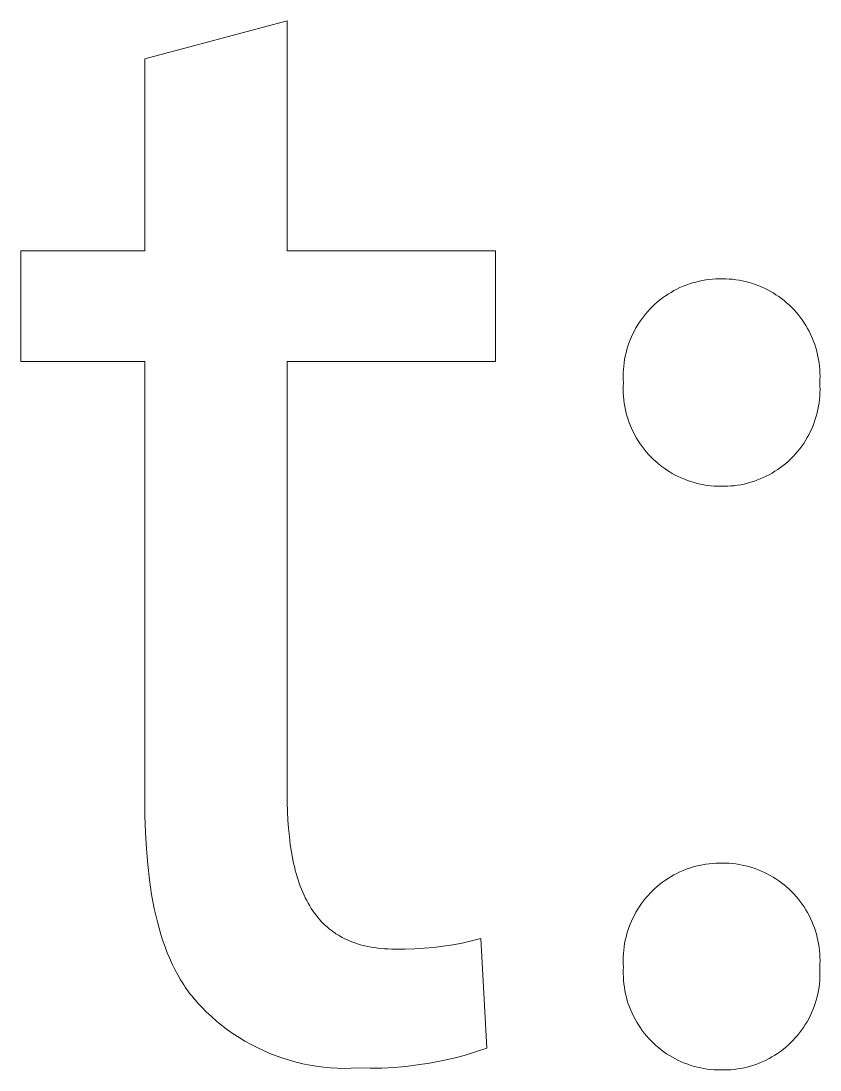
# Model space of a CAD drawing. Header units: millimetres. Extents: x 1434 to 4837, y 1889 to 4267.
# Drawn here: x 3683.28 to 3699.74, y 2034.84 to 2056.45 of the extents above; entities that cross this region are included whole.
import ezdxf

# ---------------------------------------------------------------- set-up
doc = ezdxf.new("R2010")
doc.units = ezdxf.units.MM
doc.header["$MEASUREMENT"] = 0
doc.layers.add('Domyślny', color=7, linetype='Continuous', true_color=0x000000)

msp = doc.modelspace()

# ---------------------------------------------------------------- linework, layer by layer
at = {"layer": 'Domyślny', "color": 18, "lineweight": 15, "true_color": 0x000000}
for p, q in [((3685.828, 2055.664), (3688.763, 2056.446)), ((3688.763, 2056.446), (3688.763, 2051.71)), ((3685.828, 2051.71), (3685.828, 2055.664)), ((3683.278, 2049.432), (3683.278, 2051.71)), ((3683.278, 2051.71), (3685.828, 2051.71)), ((3688.763, 2051.71), (3693.057, 2051.71)), ((3693.057, 2051.71), (3693.057, 2049.432)), ((3697.384, 2051.112), (3697.453, 2051.122)), ((3697.453, 2051.122), (3697.522, 2051.129)), ((3697.522, 2051.129), (3697.591, 2051.133)), ((3697.591, 2051.133), (3697.66, 2051.135)), ((3697.66, 2051.135), (3697.729, 2051.135)), ((3697.729, 2051.135), (3697.798, 2051.134)), ((3697.798, 2051.134), (3697.866, 2051.131)), ((3697.866, 2051.131), (3697.935, 2051.125)), ((3697.935, 2051.125), (3698.003, 2051.117)), ((3696.73, 2050.892), (3696.792, 2050.924)), ((3696.792, 2050.924), (3696.854, 2050.954)), ((3696.854, 2050.954), (3696.918, 2050.981)), ((3696.918, 2050.981), (3696.982, 2051.007)), ((3696.982, 2051.007), (3697.048, 2051.03)), ((3697.048, 2051.03), (3697.114, 2051.051)), ((3697.114, 2051.051), (3697.18, 2051.07)), ((3697.18, 2051.07), (3697.248, 2051.086)), ((3697.248, 2051.086), (3697.316, 2051.1)), ((3697.316, 2051.1), (3697.384, 2051.112)), ((3698.003, 2051.117), (3698.071, 2051.107)), ((3698.071, 2051.107), (3698.138, 2051.094)), ((3698.138, 2051.094), (3698.205, 2051.08)), ((3698.205, 2051.08), (3698.271, 2051.062)), ((3698.271, 2051.062), (3698.337, 2051.043)), ((3698.337, 2051.043), (3698.402, 2051.021)), ((3698.402, 2051.021), (3698.467, 2050.997)), ((3698.467, 2050.997), (3698.53, 2050.971)), ((3698.53, 2050.971), (3698.593, 2050.943)), ((3698.593, 2050.943), (3698.654, 2050.913)), ((3698.654, 2050.913), (3698.715, 2050.88)), ((3696.388, 2050.657), (3696.442, 2050.701)), ((3696.442, 2050.701), (3696.497, 2050.743)), ((3696.497, 2050.743), (3696.553, 2050.783)), ((3696.553, 2050.783), (3696.611, 2050.821)), ((3696.611, 2050.821), (3696.67, 2050.857)), ((3696.67, 2050.857), (3696.73, 2050.892)), ((3698.715, 2050.88), (3698.774, 2050.846)), ((3698.774, 2050.846), (3698.832, 2050.809)), ((3698.832, 2050.809), (3698.889, 2050.771)), ((3698.889, 2050.771), (3698.944, 2050.73)), ((3698.944, 2050.73), (3698.998, 2050.688)), ((3698.998, 2050.688), (3699.051, 2050.644)), ((3696.191, 2050.463), (3696.237, 2050.514)), ((3696.237, 2050.514), (3696.286, 2050.563)), ((3696.286, 2050.563), (3696.336, 2050.611)), ((3696.336, 2050.611), (3696.388, 2050.657)), ((3699.051, 2050.644), (3699.102, 2050.598)), ((3699.102, 2050.598), (3699.151, 2050.551)), ((3699.151, 2050.551), (3699.199, 2050.501)), ((3699.199, 2050.501), (3699.245, 2050.45)), ((3696.021, 2050.243), (3696.061, 2050.3)), ((3696.061, 2050.3), (3696.102, 2050.356)), ((3696.102, 2050.356), (3696.145, 2050.41)), ((3696.145, 2050.41), (3696.191, 2050.463)), ((3699.245, 2050.45), (3699.289, 2050.398)), ((3699.289, 2050.398), (3699.331, 2050.344)), ((3699.331, 2050.344), (3699.372, 2050.289)), ((3699.372, 2050.289), (3699.411, 2050.232)), ((3695.884, 2050.003), (3695.915, 2050.065)), ((3695.915, 2050.065), (3695.948, 2050.125)), ((3695.948, 2050.125), (3695.984, 2050.185)), ((3695.984, 2050.185), (3696.021, 2050.243)), ((3699.411, 2050.232), (3699.447, 2050.174)), ((3699.447, 2050.174), (3699.482, 2050.115)), ((3699.482, 2050.115), (3699.515, 2050.055)), ((3699.515, 2050.055), (3699.545, 2049.993)), ((3695.803, 2049.811), (3695.828, 2049.876)), ((3695.828, 2049.876), (3695.855, 2049.94)), ((3695.855, 2049.94), (3695.884, 2050.003)), ((3699.545, 2049.993), (3699.574, 2049.931)), ((3699.574, 2049.931), (3699.6, 2049.867)), ((3699.6, 2049.867), (3699.624, 2049.803)), ((3695.728, 2049.545), (3695.743, 2049.612)), ((3695.743, 2049.612), (3695.761, 2049.679)), ((3695.761, 2049.679), (3695.781, 2049.746)), ((3695.781, 2049.746), (3695.803, 2049.811)), ((3699.624, 2049.803), (3699.646, 2049.738)), ((3699.646, 2049.738), (3699.666, 2049.672)), ((3699.666, 2049.672), (3699.683, 2049.606)), ((3685.828, 2049.432), (3683.278, 2049.432)), ((3685.828, 2040.435), (3685.828, 2049.432)), ((3693.057, 2049.432), (3688.763, 2049.432)), ((3688.763, 2049.432), (3688.763, 2040.537)), ((3695.696, 2049.339), (3695.704, 2049.408)), ((3695.704, 2049.408), (3695.715, 2049.477)), ((3695.715, 2049.477), (3695.728, 2049.545)), ((3699.683, 2049.606), (3699.698, 2049.539)), ((3699.698, 2049.539), (3699.711, 2049.472)), ((3699.711, 2049.472), (3699.721, 2049.404)), ((3699.721, 2049.404), (3699.729, 2049.336)), ((3695.685, 2049.132), (3695.686, 2049.201)), ((3695.686, 2049.201), (3695.69, 2049.27)), ((3695.69, 2049.27), (3695.696, 2049.339)), ((3699.729, 2049.336), (3699.735, 2049.268)), ((3699.735, 2049.268), (3699.739, 2049.199)), ((3699.739, 2049.199), (3699.74, 2049.13)), ((3695.686, 2049.063), (3695.685, 2049.132)), ((3695.69, 2048.993), (3695.686, 2049.063)), ((3695.686, 2048.924), (3695.69, 2048.993)), ((3699.739, 2049.062), (3699.735, 2048.993)), ((3699.735, 2048.993), (3699.739, 2048.924)), ((3699.74, 2049.13), (3699.739, 2049.062)), ((3695.686, 2048.854), (3695.686, 2048.924)), ((3695.687, 2048.784), (3695.686, 2048.854)), ((3695.692, 2048.715), (3695.687, 2048.784)), ((3699.738, 2048.786), (3699.735, 2048.717)), ((3699.74, 2048.855), (3699.738, 2048.786)), ((3699.739, 2048.924), (3699.74, 2048.855)), ((3695.698, 2048.645), (3695.692, 2048.715)), ((3695.707, 2048.576), (3695.698, 2048.645)), ((3695.719, 2048.507), (3695.707, 2048.576)), ((3699.72, 2048.579), (3699.71, 2048.511)), ((3699.729, 2048.648), (3699.72, 2048.579)), ((3699.735, 2048.717), (3699.729, 2048.648)), ((3695.732, 2048.439), (3695.719, 2048.507)), ((3695.748, 2048.371), (3695.732, 2048.439)), ((3695.767, 2048.303), (3695.748, 2048.371)), ((3699.681, 2048.376), (3699.663, 2048.309)), ((3699.697, 2048.443), (3699.681, 2048.376)), ((3699.71, 2048.511), (3699.697, 2048.443)), ((3695.788, 2048.237), (3695.767, 2048.303)), ((3695.811, 2048.171), (3695.788, 2048.237)), ((3695.836, 2048.106), (3695.811, 2048.171)), ((3695.864, 2048.042), (3695.836, 2048.106)), ((3699.596, 2048.113), (3699.569, 2048.049)), ((3699.621, 2048.177), (3699.596, 2048.113)), ((3699.643, 2048.243), (3699.621, 2048.177)), ((3699.663, 2048.309), (3699.643, 2048.243)), ((3695.894, 2047.979), (3695.864, 2048.042)), ((3695.926, 2047.917), (3695.894, 2047.979)), ((3695.96, 2047.856), (3695.926, 2047.917)), ((3699.509, 2047.925), (3699.475, 2047.864)), ((3699.54, 2047.986), (3699.509, 2047.925)), ((3699.569, 2048.049), (3699.54, 2047.986)), ((3695.996, 2047.797), (3695.96, 2047.856)), ((3696.035, 2047.738), (3695.996, 2047.797)), ((3696.075, 2047.681), (3696.035, 2047.738)), ((3696.117, 2047.626), (3696.075, 2047.681)), ((3699.363, 2047.69), (3699.322, 2047.634)), ((3699.403, 2047.746), (3699.363, 2047.69)), ((3699.44, 2047.805), (3699.403, 2047.746)), ((3699.475, 2047.864), (3699.44, 2047.805)), ((3696.161, 2047.572), (3696.117, 2047.626)), ((3696.207, 2047.519), (3696.161, 2047.572)), ((3696.255, 2047.469), (3696.207, 2047.519)), ((3696.305, 2047.419), (3696.255, 2047.469)), ((3699.186, 2047.477), (3699.138, 2047.428)), ((3699.233, 2047.528), (3699.186, 2047.477)), ((3699.278, 2047.58), (3699.233, 2047.528)), ((3699.322, 2047.634), (3699.278, 2047.58)), ((3696.356, 2047.372), (3696.305, 2047.419)), ((3696.409, 2047.327), (3696.356, 2047.372)), ((3696.463, 2047.283), (3696.409, 2047.327)), ((3696.519, 2047.241), (3696.463, 2047.283)), ((3696.576, 2047.201), (3696.519, 2047.241)), ((3698.927, 2047.249), (3698.87, 2047.209)), ((3698.982, 2047.291), (3698.927, 2047.249)), ((3699.035, 2047.335), (3698.982, 2047.291)), ((3699.087, 2047.381), (3699.035, 2047.335)), ((3699.138, 2047.428), (3699.087, 2047.381)), ((3696.635, 2047.164), (3696.576, 2047.201)), ((3696.695, 2047.128), (3696.635, 2047.164)), ((3696.756, 2047.094), (3696.695, 2047.128)), ((3696.818, 2047.063), (3696.756, 2047.094)), ((3696.882, 2047.034), (3696.818, 2047.063)), ((3696.946, 2047.007), (3696.882, 2047.034)), ((3698.569, 2047.04), (3698.506, 2047.013)), ((3698.632, 2047.07), (3698.569, 2047.04)), ((3698.693, 2047.101), (3698.632, 2047.07)), ((3698.753, 2047.135), (3698.693, 2047.101)), ((3698.812, 2047.171), (3698.753, 2047.135)), ((3698.87, 2047.209), (3698.812, 2047.171)), ((3697.011, 2046.982), (3696.946, 2047.007)), ((3697.077, 2046.959), (3697.011, 2046.982)), ((3697.144, 2046.939), (3697.077, 2046.959)), ((3697.212, 2046.921), (3697.144, 2046.939)), ((3697.28, 2046.906), (3697.212, 2046.921)), ((3697.348, 2046.893), (3697.28, 2046.906)), ((3697.417, 2046.882), (3697.348, 2046.893)), ((3697.486, 2046.874), (3697.417, 2046.882)), ((3697.556, 2046.868), (3697.486, 2046.874)), ((3697.625, 2046.864), (3697.556, 2046.868)), ((3697.695, 2046.863), (3697.625, 2046.864)), ((3697.764, 2046.862), (3697.695, 2046.863)), ((3697.834, 2046.864), (3697.764, 2046.862)), ((3697.903, 2046.869), (3697.834, 2046.864)), ((3697.971, 2046.875), (3697.903, 2046.869)), ((3698.04, 2046.884), (3697.971, 2046.875)), ((3698.108, 2046.895), (3698.04, 2046.884)), ((3698.176, 2046.909), (3698.108, 2046.895)), ((3698.243, 2046.925), (3698.176, 2046.909)), ((3698.31, 2046.944), (3698.243, 2046.925)), ((3698.376, 2046.964), (3698.31, 2046.944)), ((3698.441, 2046.987), (3698.376, 2046.964)), ((3698.506, 2047.013), (3698.441, 2046.987)), ((3688.763, 2040.537), (3688.764, 2040.348)), ((3685.831, 2040.077), (3685.828, 2040.435)), ((3688.764, 2040.348), (3688.769, 2040.164)), ((3688.769, 2040.164), (3688.778, 2039.986)), ((3685.842, 2039.73), (3685.831, 2040.077)), ((3688.778, 2039.986), (3688.791, 2039.813)), ((3685.862, 2039.394), (3685.842, 2039.73)), ((3688.791, 2039.813), (3688.807, 2039.646)), ((3688.807, 2039.646), (3688.827, 2039.483)), ((3688.827, 2039.483), (3688.851, 2039.326)), ((3685.889, 2039.07), (3685.862, 2039.394)), ((3688.851, 2039.326), (3688.879, 2039.175)), ((3685.925, 2038.758), (3685.889, 2039.07)), ((3688.879, 2039.175), (3688.894, 2039.101)), ((3688.894, 2039.101), (3688.911, 2039.029)), ((3688.911, 2039.029), (3688.928, 2038.958)), ((3697.114, 2039.017), (3697.18, 2039.036)), ((3697.18, 2039.036), (3697.248, 2039.052)), ((3697.248, 2039.052), (3697.316, 2039.066)), ((3697.316, 2039.066), (3697.384, 2039.078)), ((3697.384, 2039.078), (3697.453, 2039.087)), ((3697.453, 2039.087), (3697.522, 2039.094)), ((3697.522, 2039.094), (3697.591, 2039.099)), ((3697.591, 2039.099), (3697.66, 2039.101)), ((3697.66, 2039.101), (3697.729, 2039.101)), ((3697.729, 2039.101), (3697.798, 2039.1)), ((3697.798, 2039.1), (3697.866, 2039.097)), ((3697.866, 2039.097), (3697.935, 2039.091)), ((3697.935, 2039.091), (3698.003, 2039.083)), ((3698.003, 2039.083), (3698.071, 2039.073)), ((3698.071, 2039.073), (3698.138, 2039.06)), ((3698.138, 2039.06), (3698.205, 2039.045)), ((3698.205, 2039.045), (3698.271, 2039.028)), ((3698.271, 2039.028), (3698.337, 2039.009)), ((3688.928, 2038.958), (3688.947, 2038.889)), ((3688.947, 2038.889), (3688.967, 2038.821)), ((3688.967, 2038.821), (3688.988, 2038.754)), ((3696.611, 2038.787), (3696.67, 2038.823)), ((3696.67, 2038.823), (3696.73, 2038.858)), ((3696.73, 2038.858), (3696.792, 2038.89)), ((3696.792, 2038.89), (3696.854, 2038.92)), ((3696.854, 2038.92), (3696.918, 2038.947)), ((3696.918, 2038.947), (3696.982, 2038.973)), ((3696.982, 2038.973), (3697.048, 2038.996)), ((3697.048, 2038.996), (3697.114, 2039.017)), ((3698.337, 2039.009), (3698.402, 2038.987)), ((3698.402, 2038.987), (3698.467, 2038.963)), ((3698.467, 2038.963), (3698.53, 2038.937)), ((3698.53, 2038.937), (3698.593, 2038.909)), ((3698.593, 2038.909), (3698.654, 2038.879)), ((3698.654, 2038.879), (3698.715, 2038.846)), ((3698.715, 2038.846), (3698.774, 2038.812)), ((3698.774, 2038.812), (3698.832, 2038.775)), ((3685.946, 2038.606), (3685.925, 2038.758)), ((3685.97, 2038.457), (3685.946, 2038.606)), ((3688.988, 2038.754), (3689.01, 2038.689)), ((3689.01, 2038.689), (3689.033, 2038.626)), ((3689.033, 2038.626), (3689.057, 2038.563)), ((3696.336, 2038.576), (3696.388, 2038.622)), ((3696.388, 2038.622), (3696.442, 2038.666)), ((3696.442, 2038.666), (3696.497, 2038.709)), ((3696.497, 2038.709), (3696.553, 2038.749)), ((3696.553, 2038.749), (3696.611, 2038.787)), ((3698.832, 2038.775), (3698.889, 2038.737)), ((3698.889, 2038.737), (3698.944, 2038.696)), ((3698.944, 2038.696), (3698.998, 2038.654)), ((3698.998, 2038.654), (3699.051, 2038.61)), ((3699.051, 2038.61), (3699.102, 2038.564)), ((3685.996, 2038.311), (3685.97, 2038.457)), ((3689.057, 2038.563), (3689.082, 2038.502)), ((3689.082, 2038.502), (3689.109, 2038.443)), ((3689.109, 2038.443), (3689.136, 2038.385)), ((3689.136, 2038.385), (3689.165, 2038.329)), ((3696.102, 2038.322), (3696.145, 2038.376)), ((3696.145, 2038.376), (3696.191, 2038.428)), ((3696.191, 2038.428), (3696.237, 2038.479)), ((3696.237, 2038.479), (3696.286, 2038.529)), ((3696.286, 2038.529), (3696.336, 2038.576)), ((3699.102, 2038.564), (3699.151, 2038.516)), ((3699.151, 2038.516), (3699.199, 2038.467)), ((3699.199, 2038.467), (3699.245, 2038.416)), ((3699.245, 2038.416), (3699.289, 2038.364)), ((3686.024, 2038.169), (3685.996, 2038.311)), ((3686.055, 2038.029), (3686.024, 2038.169)), ((3689.165, 2038.329), (3689.195, 2038.274)), ((3689.195, 2038.274), (3689.226, 2038.22)), ((3689.226, 2038.22), (3689.258, 2038.168)), ((3689.258, 2038.168), (3689.292, 2038.118)), ((3695.984, 2038.151), (3696.021, 2038.209)), ((3696.021, 2038.209), (3696.061, 2038.266)), ((3696.061, 2038.266), (3696.102, 2038.322)), ((3699.289, 2038.364), (3699.331, 2038.31)), ((3699.331, 2038.31), (3699.372, 2038.255)), ((3699.372, 2038.255), (3699.411, 2038.198)), ((3699.411, 2038.198), (3699.447, 2038.14)), ((3686.088, 2037.892), (3686.055, 2038.029)), ((3689.292, 2038.118), (3689.327, 2038.069)), ((3689.327, 2038.069), (3689.363, 2038.021)), ((3689.363, 2038.021), (3689.4, 2037.975)), ((3689.4, 2037.975), (3689.438, 2037.931)), ((3695.855, 2037.906), (3695.884, 2037.969)), ((3695.884, 2037.969), (3695.915, 2038.031)), ((3695.915, 2038.031), (3695.948, 2038.091)), ((3695.948, 2038.091), (3695.984, 2038.151)), ((3699.447, 2038.14), (3699.482, 2038.081)), ((3699.482, 2038.081), (3699.515, 2038.02)), ((3699.515, 2038.02), (3699.545, 2037.959)), ((3699.545, 2037.959), (3699.574, 2037.897)), ((3686.124, 2037.758), (3686.088, 2037.892)), ((3686.162, 2037.628), (3686.124, 2037.758)), ((3689.438, 2037.931), (3689.478, 2037.888)), ((3689.478, 2037.888), (3689.519, 2037.846)), ((3689.519, 2037.846), (3689.562, 2037.807)), ((3689.562, 2037.807), (3689.583, 2037.787)), ((3689.583, 2037.787), (3689.605, 2037.768)), ((3689.605, 2037.768), (3689.627, 2037.75)), ((3689.627, 2037.75), (3689.65, 2037.732)), ((3689.65, 2037.732), (3689.673, 2037.714)), ((3695.781, 2037.711), (3695.803, 2037.777)), ((3695.803, 2037.777), (3695.828, 2037.842)), ((3695.828, 2037.842), (3695.855, 2037.906)), ((3699.574, 2037.897), (3699.6, 2037.833)), ((3699.6, 2037.833), (3699.624, 2037.769)), ((3699.624, 2037.769), (3699.646, 2037.704)), ((3686.203, 2037.501), (3686.162, 2037.628)), ((3689.673, 2037.714), (3689.696, 2037.696)), ((3689.696, 2037.696), (3689.72, 2037.679)), ((3689.72, 2037.679), (3689.744, 2037.663)), ((3689.744, 2037.663), (3689.768, 2037.646)), ((3689.768, 2037.646), (3689.793, 2037.631)), ((3689.793, 2037.631), (3689.818, 2037.615)), ((3689.818, 2037.615), (3689.843, 2037.6)), ((3689.843, 2037.6), (3689.895, 2037.571)), ((3689.895, 2037.571), (3689.948, 2037.544)), ((3689.948, 2037.544), (3690.003, 2037.518)), ((3690.003, 2037.518), (3690.058, 2037.494)), ((3692.56, 2037.497), (3692.751, 2037.545)), ((3692.751, 2037.545), (3692.876, 2035.29)), ((3695.715, 2037.443), (3695.728, 2037.511)), ((3695.728, 2037.511), (3695.743, 2037.578)), ((3695.743, 2037.578), (3695.761, 2037.645)), ((3695.761, 2037.645), (3695.781, 2037.711)), ((3699.646, 2037.704), (3699.666, 2037.638)), ((3699.666, 2037.638), (3699.683, 2037.572)), ((3699.683, 2037.572), (3699.698, 2037.505)), ((3686.247, 2037.376), (3686.203, 2037.501)), ((3686.293, 2037.255), (3686.247, 2037.376)), ((3690.058, 2037.494), (3690.116, 2037.472)), ((3690.116, 2037.472), (3690.175, 2037.451)), ((3690.175, 2037.451), (3690.235, 2037.432)), ((3690.235, 2037.432), (3690.296, 2037.414)), ((3690.296, 2037.414), (3690.359, 2037.398)), ((3690.359, 2037.398), (3690.424, 2037.384)), ((3690.424, 2037.384), (3690.49, 2037.371)), ((3690.49, 2037.371), (3690.558, 2037.36)), ((3690.558, 2037.36), (3690.627, 2037.351)), ((3690.627, 2037.351), (3690.697, 2037.343)), ((3690.697, 2037.343), (3690.769, 2037.337)), ((3690.769, 2037.337), (3690.843, 2037.333)), ((3690.843, 2037.333), (3690.918, 2037.331)), ((3690.918, 2037.331), (3690.995, 2037.33)), ((3690.995, 2037.33), (3691.192, 2037.329)), ((3691.192, 2037.329), (3691.389, 2037.334)), ((3691.389, 2037.334), (3691.586, 2037.346)), ((3691.586, 2037.346), (3691.783, 2037.364)), ((3691.783, 2037.364), (3691.979, 2037.388)), ((3691.979, 2037.388), (3692.174, 2037.418)), ((3692.174, 2037.418), (3692.367, 2037.454)), ((3692.367, 2037.454), (3692.56, 2037.497)), ((3695.69, 2037.236), (3695.696, 2037.305)), ((3695.696, 2037.305), (3695.704, 2037.374)), ((3695.704, 2037.374), (3695.715, 2037.443)), ((3699.698, 2037.505), (3699.711, 2037.438)), ((3699.711, 2037.438), (3699.721, 2037.37)), ((3699.721, 2037.37), (3699.729, 2037.302)), ((3699.729, 2037.302), (3699.735, 2037.233)), ((3686.343, 2037.137), (3686.293, 2037.255)), ((3686.394, 2037.023), (3686.343, 2037.137)), ((3695.685, 2037.098), (3695.686, 2037.167)), ((3695.686, 2037.028), (3695.685, 2037.098)), ((3695.686, 2037.167), (3695.69, 2037.236)), ((3699.735, 2037.233), (3699.739, 2037.165)), ((3699.739, 2037.165), (3699.74, 2037.096)), ((3699.74, 2037.096), (3699.739, 2037.028)), ((3686.449, 2036.911), (3686.394, 2037.023)), ((3686.507, 2036.803), (3686.449, 2036.911)), ((3695.69, 2036.959), (3695.686, 2037.028)), ((3695.686, 2036.82), (3695.687, 2036.89)), ((3695.687, 2036.89), (3695.69, 2036.959)), ((3699.739, 2037.028), (3699.735, 2036.959)), ((3699.735, 2036.959), (3699.738, 2036.89)), ((3699.738, 2036.89), (3699.739, 2036.821)), ((3686.567, 2036.698), (3686.507, 2036.803)), ((3686.599, 2036.647), (3686.567, 2036.698)), ((3686.631, 2036.597), (3686.599, 2036.647)), ((3695.688, 2036.751), (3695.686, 2036.82)), ((3695.693, 2036.681), (3695.688, 2036.751)), ((3695.699, 2036.612), (3695.693, 2036.681)), ((3699.734, 2036.684), (3699.728, 2036.615)), ((3699.738, 2036.752), (3699.734, 2036.684)), ((3699.739, 2036.821), (3699.738, 2036.752)), ((3686.664, 2036.547), (3686.631, 2036.597)), ((3686.697, 2036.499), (3686.664, 2036.547)), ((3686.732, 2036.451), (3686.697, 2036.499)), ((3686.767, 2036.404), (3686.732, 2036.451)), ((3695.709, 2036.543), (3695.699, 2036.612)), ((3695.72, 2036.475), (3695.709, 2036.543)), ((3695.734, 2036.406), (3695.72, 2036.475)), ((3699.708, 2036.478), (3699.695, 2036.411)), ((3699.719, 2036.547), (3699.708, 2036.478)), ((3699.728, 2036.615), (3699.719, 2036.547)), ((3686.803, 2036.358), (3686.767, 2036.404)), ((3686.84, 2036.313), (3686.803, 2036.358)), ((3686.877, 2036.268), (3686.84, 2036.313)), ((3686.916, 2036.225), (3686.877, 2036.268)), ((3686.955, 2036.182), (3686.916, 2036.225)), ((3695.751, 2036.339), (3695.734, 2036.406)), ((3695.769, 2036.272), (3695.751, 2036.339)), ((3695.79, 2036.205), (3695.769, 2036.272)), ((3699.641, 2036.211), (3699.618, 2036.146)), ((3699.661, 2036.277), (3699.641, 2036.211)), ((3699.679, 2036.344), (3699.661, 2036.277)), ((3699.695, 2036.411), (3699.679, 2036.344)), ((3686.995, 2036.14), (3686.955, 2036.182)), ((3687.096, 2036.039), (3686.995, 2036.14)), ((3687.2, 2035.941), (3687.096, 2036.039)), ((3695.813, 2036.14), (3695.79, 2036.205)), ((3695.839, 2036.075), (3695.813, 2036.14)), ((3695.867, 2036.012), (3695.839, 2036.075)), ((3695.897, 2035.949), (3695.867, 2036.012)), ((3699.566, 2036.018), (3699.537, 2035.956)), ((3699.593, 2036.082), (3699.566, 2036.018)), ((3699.618, 2036.146), (3699.593, 2036.082)), ((3687.308, 2035.847), (3687.2, 2035.941)), ((3687.419, 2035.756), (3687.308, 2035.847)), ((3695.929, 2035.887), (3695.897, 2035.949)), ((3695.963, 2035.827), (3695.929, 2035.887)), ((3695.999, 2035.767), (3695.963, 2035.827)), ((3699.472, 2035.834), (3699.437, 2035.775)), ((3699.506, 2035.894), (3699.472, 2035.834)), ((3699.537, 2035.956), (3699.506, 2035.894)), ((3687.533, 2035.67), (3687.419, 2035.756)), ((3687.65, 2035.588), (3687.533, 2035.67)), ((3687.77, 2035.509), (3687.65, 2035.588)), ((3696.038, 2035.709), (3695.999, 2035.767)), ((3696.078, 2035.653), (3696.038, 2035.709)), ((3696.12, 2035.597), (3696.078, 2035.653)), ((3696.165, 2035.544), (3696.12, 2035.597)), ((3699.318, 2035.606), (3699.275, 2035.552)), ((3699.36, 2035.661), (3699.318, 2035.606)), ((3699.399, 2035.717), (3699.36, 2035.661)), ((3699.437, 2035.775), (3699.399, 2035.717)), ((3687.892, 2035.435), (3687.77, 2035.509)), ((3688.017, 2035.365), (3687.892, 2035.435)), ((3688.144, 2035.3), (3688.017, 2035.365)), ((3696.211, 2035.492), (3696.165, 2035.544)), ((3696.258, 2035.441), (3696.211, 2035.492)), ((3696.308, 2035.392), (3696.258, 2035.441)), ((3696.359, 2035.345), (3696.308, 2035.392)), ((3699.084, 2035.353), (3699.032, 2035.308)), ((3699.134, 2035.401), (3699.084, 2035.353)), ((3699.183, 2035.449), (3699.134, 2035.401)), ((3699.23, 2035.5), (3699.183, 2035.449)), ((3699.275, 2035.552), (3699.23, 2035.5)), ((3688.273, 2035.239), (3688.144, 2035.3)), ((3688.405, 2035.182), (3688.273, 2035.239)), ((3688.538, 2035.13), (3688.405, 2035.182)), ((3692.408, 2035.142), (3692.171, 2035.079)), ((3692.643, 2035.212), (3692.408, 2035.142)), ((3692.876, 2035.29), (3692.643, 2035.212)), ((3696.412, 2035.3), (3696.359, 2035.345)), ((3696.466, 2035.256), (3696.412, 2035.3)), ((3696.522, 2035.215), (3696.466, 2035.256)), ((3696.579, 2035.175), (3696.522, 2035.215)), ((3696.638, 2035.138), (3696.579, 2035.175)), ((3696.698, 2035.102), (3696.638, 2035.138)), ((3698.809, 2035.146), (3698.75, 2035.11)), ((3698.867, 2035.183), (3698.809, 2035.146)), ((3698.924, 2035.223), (3698.867, 2035.183)), ((3698.978, 2035.265), (3698.924, 2035.223)), ((3699.032, 2035.308), (3698.978, 2035.265)), ((3688.673, 2035.083), (3688.538, 2035.13)), ((3688.81, 2035.041), (3688.673, 2035.083)), ((3688.948, 2035.003), (3688.81, 2035.041)), ((3689.087, 2034.97), (3688.948, 2035.003)), ((3689.227, 2034.942), (3689.087, 2034.97)), ((3689.368, 2034.918), (3689.227, 2034.942)), ((3689.51, 2034.9), (3689.368, 2034.918)), ((3691.448, 2034.943), (3691.204, 2034.914)), ((3691.691, 2034.98), (3691.448, 2034.943)), ((3691.932, 2035.026), (3691.691, 2034.98)), ((3692.171, 2035.079), (3691.932, 2035.026)), ((3696.759, 2035.069), (3696.698, 2035.102)), ((3696.821, 2035.038), (3696.759, 2035.069)), ((3696.884, 2035.009), (3696.821, 2035.038)), ((3696.948, 2034.982), (3696.884, 2035.009)), ((3697.013, 2034.957), (3696.948, 2034.982)), ((3697.079, 2034.935), (3697.013, 2034.957)), ((3697.146, 2034.915), (3697.079, 2034.935)), ((3697.213, 2034.897), (3697.146, 2034.915)), ((3698.308, 2034.92), (3698.242, 2034.901)), ((3698.374, 2034.94), (3698.308, 2034.92)), ((3698.439, 2034.963), (3698.374, 2034.94)), ((3698.503, 2034.988), (3698.439, 2034.963)), ((3698.567, 2035.015), (3698.503, 2034.988)), ((3698.629, 2035.045), (3698.567, 2035.015)), ((3698.69, 2035.076), (3698.629, 2035.045)), ((3698.75, 2035.11), (3698.69, 2035.076)), ((3689.653, 2034.886), (3689.51, 2034.9)), ((3689.795, 2034.878), (3689.653, 2034.886)), ((3689.938, 2034.874), (3689.795, 2034.878)), ((3690.081, 2034.876), (3689.938, 2034.874)), ((3690.224, 2034.882), (3690.081, 2034.876)), ((3690.47, 2034.877), (3690.224, 2034.882)), ((3690.715, 2034.881), (3690.47, 2034.877)), ((3690.96, 2034.893), (3690.715, 2034.881)), ((3691.204, 2034.914), (3690.96, 2034.893)), ((3697.281, 2034.882), (3697.213, 2034.897)), ((3697.349, 2034.869), (3697.281, 2034.882)), ((3697.418, 2034.859), (3697.349, 2034.869)), ((3697.487, 2034.85), (3697.418, 2034.859)), ((3697.556, 2034.845), (3697.487, 2034.85)), ((3697.626, 2034.841), (3697.556, 2034.845)), ((3697.695, 2034.84), (3697.626, 2034.841)), ((3697.764, 2034.84), (3697.695, 2034.84)), ((3697.833, 2034.841), (3697.764, 2034.84)), ((3697.902, 2034.845), (3697.833, 2034.841)), ((3697.971, 2034.852), (3697.902, 2034.845)), ((3698.039, 2034.861), (3697.971, 2034.852)), ((3698.107, 2034.872), (3698.039, 2034.861)), ((3698.175, 2034.885), (3698.107, 2034.872)), ((3698.242, 2034.901), (3698.175, 2034.885))]:
    msp.add_line(p, q, dxfattribs=at)

doc.saveas('drawing.dxf')
